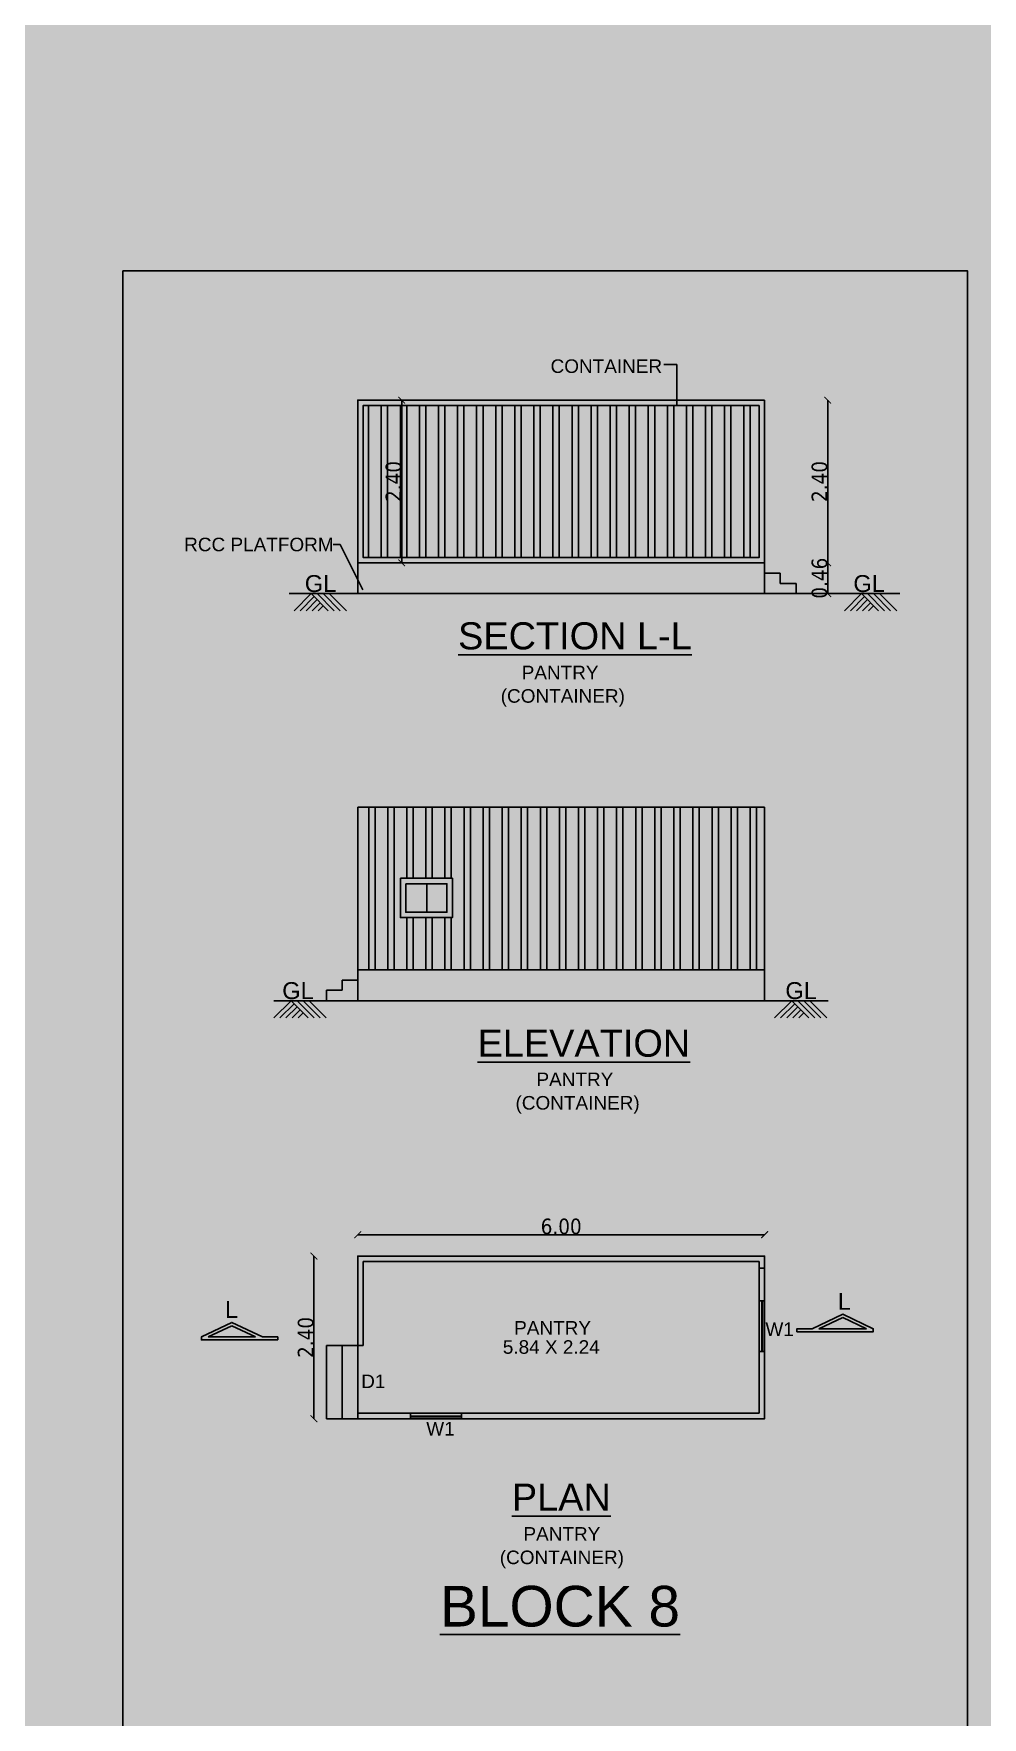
# Model space of a CAD drawing. Header units: metres. Extents: x 0 to 11269, y -5244 to -4054.
# Drawn here: x 10311.28 to 10325.27, y -4855.74 to -4830.89 of the extents above; entities that cross this region are included whole.
import ezdxf

# ---------------------------------------------------------------- set-up
doc = ezdxf.new("R2010")
doc.units = ezdxf.units.M
doc.header["$MEASUREMENT"] = 0
doc.header["$PDMODE"] = 2
doc.linetypes.add('HIDDEN', pattern=[0.375, 0.25, -0.125])
for name, color, linetype in [('2CON', 5, 'Continuous'), ('3CON', 3, 'Continuous'), ('BLK_7_PLINTH_HEIGHT', 7, 'Continuous'), ('BOUNDARY', 6, 'Continuous'), ('DIM', 3, 'Continuous'), ('G', 5, 'Continuous'), ('REIN', 3, 'Continuous'), ('TEX', 2, 'Continuous')]:
    doc.layers.add(name, color=color, linetype=linetype)
doc.styles.get("Standard").update_dxf_attribs({"font": 'arial.ttf'})
doc.styles.add('STYLE1', font='tahoma.ttf', dxfattribs={"height": 0.23})
doc.styles.add('SUBBU3', font='swissl.ttf', dxfattribs={"width": 0.8})
doc.dimstyles.new('300', dxfattribs={"dimscale": 0.1, "dimtxt": 500, "dimasz": 2000, "dimexe": 400, "dimexo": 1500, "dimgap": 0, "dimtad": 1, "dimlfac": 0.001, "dimzin": 0, "dimdsep": 46, "dimtxsty": 'Standard', "dimcen": 800, "dimse1": 1, "dimse2": 1, "dimclrd": 1, "dimclre": 5, "dimclrt": 3, "dimadec": 0, "dimazin": 0, "dimtfac": 1, "dimtix": 1, "dimtofl": 0, "dimtmove": 1, "dimatfit": 3, "dimfxl": 0, "dimtolj": 1, "dimtzin": 0, "dimarcsym": 0})
doc.dimstyles.new('FLOOR PLAN', dxfattribs={"dimtxt": 0.4, "dimasz": 0.1, "dimexe": 0.18, "dimexo": 0.0625, "dimgap": 0, "dimtad": 1, "dimzin": 0, "dimdsep": 46, "dimtxsty": 'Standard', "dimblk": 'ARCHTICK', "dimcen": 0.09, "dimse1": 1, "dimse2": 1, "dimclrd": 254, "dimclrt": 3, "dimadec": 0, "dimazin": 0, "dimtfac": 1, "dimtix": 1, "dimtofl": 0, "dimtmove": 1, "dimatfit": 0, "dimfxl": 0, "dimtolj": 1, "dimtzin": 0, "dimlwd": -1, "dimarcsym": 0})
doc.dimstyles.new('GG', dxfattribs={"dimscale": 0.1, "dimtxt": 2000, "dimasz": 2000, "dimexe": 400, "dimexo": 1500, "dimgap": 0.08, "dimtad": 1, "dimlfac": 0.001, "dimzin": 0, "dimdsep": 46, "dimtxsty": 'Standard', "dimcen": 800, "dimse1": 1, "dimse2": 1, "dimclrd": 1, "dimclre": 5, "dimclrt": 3, "dimadec": 0, "dimazin": 0, "dimtfac": 1, "dimtix": 1, "dimtofl": 0, "dimtmove": 0, "dimatfit": 3, "dimfxl": 0, "dimtolj": 1, "dimtzin": 0, "dimarcsym": 0})
doc.dimstyles.new('STY', dxfattribs={"dimscale": 0.9, "dimtxt": 0.23, "dimasz": 0.18, "dimexe": 0.15, "dimexo": 0.6, "dimgap": 0.1, "dimtad": 1, "dimtih": 1, "dimtoh": 1, "dimzin": 0, "dimdsep": 46, "dimtxsty": 'Standard', "dimblk": 'ARCHTICK', "dimcen": 0.09375, "dimdle": 0.1, "dimse1": 1, "dimse2": 1, "dimclrd": 256, "dimclrt": 256, "dimadec": 0, "dimazin": 0, "dimtfac": 1, "dimtix": 1, "dimtmove": 1, "dimatfit": 0, "dimfxl": 0, "dimtolj": 1, "dimtzin": 0, "dimlwd": -1, "dimarcsym": 0})

# ---------------------------------------------------------------- blocks, each defined once
blk = doc.blocks.new('_ArchTick')
at = {"color": 0, "lineweight": 0, "const_width": 0.15}
blk.add_lwpolyline([(-0.5, -0.5), (0.5, 0.5)], dxfattribs=at)
blk = doc.blocks.new('*D151')
at = {"layer": 'DEFPOINTS', "color": 0, "linetype": 'ByBlock', "ltscale": 100}
for p in [(10315.718, -4848.93), (10315.409, -4851.33), (10315.718, -4851.33)]:
    blk.add_point(p, dxfattribs=at)
at = {"layer": 'DIM', "color": 254, "linetype": 'HIDDEN', "ltscale": 100}
blk.add_line((10315.409, -4848.93), (10315.409, -4851.33), dxfattribs=at)
at = {"layer": 'DIM', "color": 254, "linetype": 'ByBlock', "ltscale": 100, "xscale": 0.1, "yscale": 0.1, "zscale": 0.1}
for p, rotation in [((10315.409, -4848.93), 90), ((10315.409, -4851.33), 270)]:
    blk.add_blockref('_ArchTick', p, dxfattribs=dict(at, rotation=rotation))
at = {"layer": 'DIM', "color": 3, "linetype": 'ByBlock', "ltscale": 100, "insert": (10315.289, -4850.13), "char_height": 0.23, "attachment_point": 5, "rotation": 90, "style": 'STYLE1'}
blk.add_mtext('\\A1;2.40', dxfattribs=at)
blk = doc.blocks.new('*D152')
at = {"layer": 'DEFPOINTS', "color": 0, "linetype": 'ByBlock', "ltscale": 100}
for p in [(10316.056, -4848.614), (10316.056, -4848.93), (10322.056, -4848.93)]:
    blk.add_point(p, dxfattribs=at)
at = {"layer": 'DIM', "color": 254, "linetype": 'HIDDEN', "ltscale": 100}
blk.add_line((10322.056, -4848.614), (10316.056, -4848.614), dxfattribs=at)
at = {"layer": 'DIM', "color": 254, "linetype": 'ByBlock', "ltscale": 100, "xscale": 0.1, "yscale": 0.1, "zscale": 0.1, "rotation": 180}
blk.add_blockref('_ArchTick', (10316.056, -4848.614), dxfattribs=at)
at = {"layer": 'DIM', "color": 254, "linetype": 'ByBlock', "ltscale": 100, "xscale": 0.1, "yscale": 0.1, "zscale": 0.1}
blk.add_blockref('_ArchTick', (10322.056, -4848.614), dxfattribs=at)
at = {"layer": 'DIM', "color": 3, "linetype": 'ByBlock', "ltscale": 100, "insert": (10319.056, -4848.494), "char_height": 0.23, "attachment_point": 5, "style": 'STYLE1'}
blk.add_mtext('\\A1;6.00', dxfattribs=at)
blk = doc.blocks.new('*D153')
at = {"layer": 'DEFPOINTS', "color": 0, "linetype": 'ByBlock', "ltscale": 100}
for p in [(10320.844, -4838.701), (10322.986, -4838.701), (10320.844, -4839.156)]:
    blk.add_point(p, dxfattribs=at)
at = {"layer": 'DIM', "color": 254, "linetype": 'HIDDEN', "ltscale": 100}
blk.add_line((10322.986, -4839.156), (10322.986, -4838.701), dxfattribs=at)
at = {"layer": 'DIM', "color": 254, "linetype": 'ByBlock', "ltscale": 100, "xscale": 0.1, "yscale": 0.1, "zscale": 0.1}
for p, rotation in [((10322.986, -4838.701), 90), ((10322.986, -4839.156), 270)]:
    blk.add_blockref('_ArchTick', p, dxfattribs=dict(at, rotation=rotation))
at = {"layer": 'DIM', "color": 3, "linetype": 'ByBlock', "ltscale": 100, "insert": (10322.866, -4838.928), "char_height": 0.23, "attachment_point": 5, "rotation": 90, "style": 'STYLE1'}
blk.add_mtext('\\A1;0.46', dxfattribs=at)
blk = doc.blocks.new('*D154')
at = {"layer": 'DEFPOINTS', "color": 0, "linetype": 'ByBlock', "ltscale": 100}
for p in [(10321.641, -4836.301), (10322.986, -4836.301), (10320.844, -4838.701)]:
    blk.add_point(p, dxfattribs=at)
at = {"layer": 'DIM', "color": 254, "linetype": 'HIDDEN', "ltscale": 100}
blk.add_line((10322.986, -4838.701), (10322.986, -4836.301), dxfattribs=at)
at = {"layer": 'DIM', "color": 254, "linetype": 'ByBlock', "ltscale": 100, "xscale": 0.1, "yscale": 0.1, "zscale": 0.1}
for p, rotation in [((10322.986, -4836.301), 90), ((10322.986, -4838.701), 270)]:
    blk.add_blockref('_ArchTick', p, dxfattribs=dict(at, rotation=rotation))
at = {"layer": 'DIM', "color": 3, "linetype": 'ByBlock', "ltscale": 100, "insert": (10322.866, -4837.501), "char_height": 0.23, "attachment_point": 5, "rotation": 90, "style": 'STYLE1'}
blk.add_mtext('\\A1;2.40', dxfattribs=at)
blk = doc.blocks.new('*D155')
at = {"layer": 'DEFPOINTS', "color": 0, "linetype": 'ByBlock', "ltscale": 100}
for p in [(10316.575, -4836.301), (10316.575, -4838.701), (10316.704, -4838.701)]:
    blk.add_point(p, dxfattribs=at)
at = {"layer": 'DIM', "color": 254, "linetype": 'HIDDEN', "ltscale": 100}
blk.add_line((10316.704, -4836.301), (10316.704, -4838.701), dxfattribs=at)
at = {"layer": 'DIM', "color": 254, "linetype": 'ByBlock', "ltscale": 100, "xscale": 0.1, "yscale": 0.1, "zscale": 0.1}
for p, rotation in [((10316.704, -4836.301), 90), ((10316.704, -4838.701), 270)]:
    blk.add_blockref('_ArchTick', p, dxfattribs=dict(at, rotation=rotation))
at = {"layer": 'DIM', "color": 3, "linetype": 'ByBlock', "ltscale": 100, "insert": (10316.584, -4837.501), "char_height": 0.23, "attachment_point": 5, "rotation": 90, "style": 'STYLE1'}
blk.add_mtext('\\A1;2.40', dxfattribs=at)
blk = doc.blocks.new('*D194')
at = {"layer": 'BLK_7_PLINTH_HEIGHT'}
for p, q in [((10337.138, -4839.768), (10337.138, -4839.606)), ((10337.138, -4839.768), (10337.138, -4839.798)), ((10337.138, -4840.218), (10337.138, -4840.189)), ((10337.138, -4840.218), (10337.138, -4840.38))]:
    blk.add_line(p, q, dxfattribs=at)
at = {"layer": 'DEFPOINTS', "color": 0, "linetype": 'ByBlock'}
for p in [(0, -4839.768), (10337.138, -4839.768), (10337.649, -4840.218)]:
    blk.add_point(p, dxfattribs=at)
at = {"layer": 'BLK_7_PLINTH_HEIGHT', "linetype": 'ByBlock', "xscale": 0.162, "yscale": 0.162, "zscale": 0.162}
for p, rotation in [((10337.138, -4839.768), 270), ((10337.138, -4840.218), 90)]:
    blk.add_blockref('_ArchTick', p, dxfattribs=dict(at, rotation=rotation))
at = {"layer": 'BLK_7_PLINTH_HEIGHT', "linetype": 'ByBlock', "insert": (10337.138, -4839.993), "char_height": 0.207, "attachment_point": 5}
blk.add_mtext('\\A1;0.45', dxfattribs=at)

msp = doc.modelspace()

# ---------------------------------------------------------------- hatches: boundary and pattern name
at = {"layer": 'DIM', "linetype": 'ByBlock', "ltscale": 100}
h = msp.add_hatch(dxfattribs=at)
h.set_pattern_fill('ANSI32', color=8, scale=0.75, angle=45)
h.set_pattern_definition([(90, (3858.62176, 284.32986), (-0.28125, 1e-16), []), (90, (3858.7155, 284.4236), (-0.28125, 1e-16), [])])
h.paths.add_polyline_path([(10321.9761, -4838.6207), (10321.9761, -4836.3807), (10316.1361, -4836.3807), (10316.1361, -4838.6207)])
h.paths.add_polyline_path([(10316.81926, -4837.86714), (10316.81926, -4837.13829), (10316.32242, -4837.13829), (10316.32242, -4837.86714)], flags=24)
h = msp.add_hatch(dxfattribs=at)
h.set_pattern_fill('ANSI32', color=8, scale=0.75, angle=45)
h.set_pattern_definition([(90, (3780.81092, 396.9009), (-0.28125, 1e-16), []), (90, (3780.90467, 396.99465), (-0.28125, 1e-16), [])])
h.paths.add_polyline_path([(10316.0561, -4842.30674), (10316.0561, -4844.70674), (10322.0561, -4844.70674), (10322.0561, -4842.30674)])
h.paths.add_polyline_path([(10317.45225, -4843.93603), (10316.68428, -4843.93603), (10316.68428, -4843.35553), (10317.45225, -4843.35553)], flags=16)
h.paths.add_polyline_path([(10317.37225, -4843.85603), (10316.76428, -4843.85603), (10316.76428, -4843.43553), (10317.37225, -4843.43553)], flags=0)

# ---------------------------------------------------------------- linework, layer by layer
at = {"linetype": 'ByBlock'}
msp.add_lwpolyline([(10312.59114, -4834.39308), (10325.0451, -4834.39308), (10325.0451, -4856.16293), (10312.59114, -4856.16293)], close=True, dxfattribs=at)
at = {"layer": '2CON'}
for p, q in [((10315.11677, -4839.40772), (10315.36878, -4839.1557)), ((10315.20587, -4839.40772), (10315.41333, -4839.20025)), ((10315.29497, -4839.40772), (10315.45788, -4839.2448)), ((10315.6208, -4839.40772), (10315.36878, -4839.1557)), ((10315.38407, -4839.40772), (10315.50243, -4839.28935)), ((10315.7099, -4839.40772), (10315.45788, -4839.1557)), ((10315.799, -4839.40772), (10315.54698, -4839.1557)), ((10315.8881, -4839.40772), (10315.63608, -4839.1557)), ((10323.23207, -4839.40772), (10323.48408, -4839.1557)), ((10323.32117, -4839.40772), (10323.52863, -4839.20025)), ((10323.41027, -4839.40772), (10323.57318, -4839.2448)), ((10323.73609, -4839.40772), (10323.48408, -4839.1557)), ((10323.49937, -4839.40772), (10323.61773, -4839.28935)), ((10323.82519, -4839.40772), (10323.57318, -4839.1557)), ((10323.91429, -4839.40772), (10323.66228, -4839.1557)), ((10324.00339, -4839.40772), (10323.75138, -4839.1557)), ((10315.47317, -4839.40772), (10315.54698, -4839.3339)), ((10323.58847, -4839.40772), (10323.66228, -4839.3339)), ((10314.82007, -4845.41375), (10315.07208, -4845.16174)), ((10314.90917, -4845.41375), (10315.11663, -4845.20629)), ((10314.99827, -4845.41375), (10315.16118, -4845.25084)), ((10315.32409, -4845.41375), (10315.07208, -4845.16174)), ((10315.41319, -4845.41375), (10315.16118, -4845.16174)), ((10315.50229, -4845.41375), (10315.25028, -4845.16174)), ((10315.59139, -4845.41375), (10315.33938, -4845.16174)), ((10322.20319, -4845.41375), (10322.4552, -4845.16174)), ((10322.29229, -4845.41375), (10322.49975, -4845.20629)), ((10322.38139, -4845.41375), (10322.5443, -4845.25084)), ((10322.70721, -4845.41375), (10322.4552, -4845.16174)), ((10322.79631, -4845.41375), (10322.5443, -4845.16174)), ((10322.88541, -4845.41375), (10322.6334, -4845.16174)), ((10322.97451, -4845.41375), (10322.7225, -4845.16174)), ((10315.08737, -4845.41375), (10315.20573, -4845.29539)), ((10315.17647, -4845.41375), (10315.25028, -4845.33994)), ((10322.47049, -4845.41375), (10322.58885, -4845.29539)), ((10322.55959, -4845.41375), (10322.6334, -4845.33994))]:
    msp.add_line(p, q, dxfattribs=at)
at = {"layer": 'DIM', "color": 4, "linetype": 'ByBlock', "ltscale": 100}
for p, q in [((10322.0561, -4836.3007), (10316.0561, -4836.3007)), ((10316.0561, -4839.1557), (10316.0561, -4836.3007)), ((10322.0561, -4839.1557), (10322.0561, -4836.3007)), ((10316.0561, -4839.1557), (10316.0561, -4838.7007)), ((10322.0561, -4838.7007), (10316.0561, -4838.7007)), ((10322.0561, -4839.1557), (10322.0561, -4838.7007)), ((10322.0561, -4838.7007), (10322.0561, -4839.0032)), ((10322.0561, -4838.85195), (10322.2861, -4838.85195)), ((10322.2861, -4838.85195), (10322.2861, -4839.00445)), ((10322.2861, -4839.00445), (10322.5191, -4839.00445)), ((10322.5191, -4839.00445), (10322.5191, -4839.1557)), ((10324.04905, -4839.1557), (10315.04664, -4839.1557)), ((10322.0561, -4842.30674), (10316.0561, -4842.30674)), ((10316.0561, -4845.16174), (10316.0561, -4842.30674)), ((10322.0561, -4845.16174), (10322.0561, -4842.30674)), ((10316.0561, -4845.16174), (10316.0561, -4844.70674)), ((10322.0561, -4844.70674), (10316.0561, -4844.70674)), ((10316.0561, -4844.70674), (10316.0561, -4844.85674)), ((10322.0561, -4845.16174), (10322.0561, -4844.70674)), ((10315.8261, -4845.00674), (10315.5961, -4845.00674)), ((10315.5961, -4845.00674), (10315.5961, -4845.16174)), ((10316.0561, -4844.85674), (10315.8261, -4844.85674)), ((10315.8261, -4844.85674), (10315.8261, -4845.00674)), ((10322.99515, -4845.16174), (10314.81698, -4845.16174)), ((10316.1361, -4850.24983), (10316.1361, -4849.00983)), ((10316.1361, -4849.00983), (10321.9761, -4849.00983)), ((10321.9761, -4849.00983), (10321.9761, -4849.11025)), ((10322.0561, -4849.58974), (10321.9761, -4849.58974)), ((10315.5961, -4850.24983), (10315.5961, -4851.32983)), ((10316.0561, -4850.24983), (10315.5961, -4850.24983)), ((10315.8261, -4850.24983), (10315.8261, -4851.32983)), ((10316.1361, -4850.24983), (10316.0561, -4850.24983)), ((10316.0561, -4850.24983), (10316.0561, -4851.32983)), ((10322.0561, -4850.33974), (10321.9761, -4850.33974)), ((10316.1361, -4851.24983), (10316.0561, -4851.24983)), ((10321.9761, -4851.24983), (10316.1361, -4851.24983)), ((10316.83502, -4851.24983), (10316.83502, -4851.32983)), ((10317.58502, -4851.24983), (10317.58502, -4851.32983)), ((10316.0561, -4851.32983), (10315.5961, -4851.32983))]:
    msp.add_line(p, q, dxfattribs=at)
at = {"layer": 'DIM', "color": 4, "linetype": 'Continuous', "ltscale": 100}
for p, q in [((10316.68428, -4843.35553), (10317.45225, -4843.35553)), ((10317.07478, -4843.43553), (10317.07478, -4843.85603)), ((10316.68428, -4843.93603), (10317.45225, -4843.93603)), ((10321.9761, -4849.11025), (10322.0561, -4849.11025)), ((10321.9761, -4849.11025), (10322.0561, -4849.11025))]:
    msp.add_line(p, q, dxfattribs=at)
at = {"layer": 'DIM', "color": 4, "linetype": 'ByBlock', "ltscale": 100}
for points in [[(10322.0561, -4836.3007), (10316.0561, -4836.3007), (10316.0561, -4838.7007), (10322.0561, -4838.7007)], [(10321.9761, -4836.3807), (10316.1361, -4836.3807), (10316.1361, -4838.6207), (10321.9761, -4838.6207)], [(10322.0161, -4849.58974), (10322.02502, -4849.58974), (10322.02502, -4850.33974), (10322.0161, -4850.33974)], [(10316.83502, -4851.28983), (10317.58502, -4851.28983), (10317.58502, -4851.29974), (10316.83502, -4851.29974)]]:
    msp.add_lwpolyline(points, close=True, dxfattribs=at)
at = {"layer": 'DIM', "color": 4, "linetype": 'Continuous', "ltscale": 100}
for points in [[(10316.68428, -4843.35553), (10317.45225, -4843.35553), (10317.45225, -4843.93603), (10316.68428, -4843.93603)], [(10316.76428, -4843.43553), (10317.37225, -4843.43553), (10317.37225, -4843.85603), (10316.76428, -4843.85603)]]:
    msp.add_lwpolyline(points, close=True, dxfattribs=at)
at = {"layer": 'DIM', "color": 4, "linetype": 'ByBlock', "ltscale": 100}
for points in [[(10316.0561, -4850.24983), (10316.0561, -4848.92983), (10322.0561, -4848.92983), (10322.0561, -4849.11025)], [(10322.0561, -4849.11025), (10322.0561, -4848.92983), (10316.0561, -4848.92983), (10316.0561, -4850.24983)], [(10319.48102, -4851.32983), (10322.0561, -4851.32983), (10322.0561, -4849.11025)], [(10321.9761, -4849.11025), (10321.9761, -4851.24983)], [(10322.0561, -4851.32983), (10316.0561, -4851.32983), (10316.0561, -4851.24983)], [(10316.0561, -4851.24983), (10316.0561, -4851.32983), (10322.0561, -4851.32983)]]:
    msp.add_lwpolyline(points, dxfattribs=at)
at = {"layer": 'DIM', "color": 4, "linetype": 'Continuous', "ltscale": 100}
for points in [[(10316.0561, -4850.24983), (10316.0561, -4848.92983), (10322.0561, -4848.92983), (10322.0561, -4851.32983), (10319.48102, -4851.32983)], [(10316.0561, -4850.24983), (10316.0561, -4848.92983), (10322.0561, -4848.92983), (10322.0561, -4851.32983), (10319.48102, -4851.32983)], [(10322.0561, -4851.32983), (10316.0561, -4851.32983), (10316.0561, -4851.24983)]]:
    msp.add_lwpolyline(points, dxfattribs=at)
at = {"layer": 'G'}
for p, q in [((10313.85126, -4850.12335), (10314.20104, -4849.95721)), ((10314.20104, -4849.95721), (10314.55083, -4850.12335)), ((10323.20681, -4849.83645), (10322.85703, -4850.00259)), ((10323.55659, -4850.00259), (10322.85703, -4850.00259)), ((10323.55659, -4850.00259), (10323.20681, -4849.83645)), ((10313.85126, -4850.12335), (10314.55083, -4850.12335))]:
    msp.add_line(p, q, dxfattribs=at)
at = {"layer": 'REIN'}
for points in [[(10314.87604, -4850.16648), (10314.87604, -4850.12335), (10314.65104, -4850.12335), (10314.20104, -4849.9096), (10313.75104, -4850.12335), (10313.75104, -4850.16648), (10314.87604, -4850.16648)], [(10322.53181, -4850.04572), (10322.53181, -4850.00259), (10322.75681, -4850.00259), (10323.20681, -4849.78884), (10323.65681, -4850.00259), (10323.65681, -4850.04572), (10322.53181, -4850.04572)]]:
    msp.add_lwpolyline(points, close=True, dxfattribs=at)

# ---------------------------------------------------------------- texts
at = {"color": 2}
for p in [(10315.27487, -4839.13231), (10323.36407, -4839.13231), (10314.94218, -4845.13835), (10322.36129, -4845.13835)]:
    msp.add_text('GL', height=0.25, dxfattribs=at).set_placement(p)
at = {"layer": '3CON'}
for s, p in [('CONTAINER', (10318.89956, -4835.89958)), ('RCC PLATFORM', (10313.49668, -4838.53077)), ('PANTRY', (10318.4735, -4840.41941)), ('(CONTAINER)', (10318.16451, -4840.76541)), ('PANTRY', (10318.69139, -4846.42239)), ('(CONTAINER)', (10318.3824, -4846.76839)), ('PANTRY', (10318.3624, -4850.08851)), ('W1', (10322.06752, -4850.10874)), ('5.84 X 2.24', (10318.1954, -4850.37124)), ('D1', (10316.10702, -4850.87774)), ('W1', (10317.06652, -4851.57724))]:
    msp.add_text(s, height=0.2, dxfattribs=at).set_placement(p)
at = {"layer": '3CON', "linetype": 'ByBlock', "insert": (10319.06624, -4852.92895), "char_height": 0.2, "width": 1.8406719, "attachment_point": 2, "line_spacing_factor": 1.038}
msp.add_mtext('PANTRY (CONTAINER)', dxfattribs=at)
at = {"layer": 'TEX', "style": 'SUBBU3'}
for s, height, p in [('%%USECTION L-L', 0.4, (10317.53536, -4839.97841)), ('%%UELEVATION', 0.4, (10317.82251, -4845.98883)), ('%%UPLAN', 0.4, (10318.32872, -4852.68655)), ('%%UBLOCK 8', 0.6, (10317.26811, -4854.39544))]:
    msp.add_text(s, height=height, dxfattribs=at).set_placement(p)
at = {"layer": 'TEX', "color": 11, "style": 'SUBBU3'}
for p in [(10323.13356, -4849.72249), (10314.09829, -4849.84326)]:
    msp.add_text('L', height=0.25, dxfattribs=at).set_placement(p)

# ---------------------------------------------------------------- dimensions: what is measured, and where the dimension line sits
at = {"layer": 'BLK_7_PLINTH_HEIGHT', "linetype": 'ByBlock'}
dim = msp.add_linear_dim(base=(10337.1376, -4839.76823), p1=(10337.64868, -4840.21823), p2=(0, -4839.76823), angle=90, dimstyle='STY', dxfattribs=at)
dim.commit()
dim.dimension.update_dxf_attribs({"geometry": '*D194', "text_midpoint": (10337.1376, -4839.99323)})
at = {"layer": 'DIM', "color": 4, "linetype": 'ByBlock', "ltscale": 100}
for base, p1, p2, angle, picture, middle in [((10316.7036, -4838.7007), (10316.5751, -4836.3007), (10316.5751, -4838.7007), 90, '*D155', (10316.58382, -4837.5007)), ((10322.98619, -4836.3007), (10320.84413, -4838.7007), (10321.6411, -4836.3007), 90, '*D154', (10322.86641, -4837.5007)), ((10316.0561, -4848.61364), (10322.0561, -4848.92983), (10316.0561, -4848.92983), 180, '*D152', (10319.0561, -4848.49392)), ((10315.40852, -4851.32983), (10315.7176, -4848.92983), (10315.7176, -4851.32983), 90, '*D151', (10315.28873, -4850.12983))]:
    dim = msp.add_linear_dim(base=base, p1=p1, p2=p2, angle=angle, dimstyle='FLOOR PLAN', override={"dimtxsty": 'STYLE1'}, dxfattribs=at)
    dim.commit()
    dim.dimension.update_dxf_attribs({"geometry": picture, "text_midpoint": middle})
dim = msp.add_linear_dim(base=(10322.9861938531, -4838.7007042566), p1=(10320.8441260301, -4839.1557042566), p2=(10320.8441260301, -4838.7007042566), angle=90, dimstyle='FLOOR PLAN', override={"dimtxsty": 'STYLE1'}, dxfattribs=at)
dim.commit()
dim.dimension.update_dxf_attribs({"geometry": '*D153', "text_midpoint": (10322.986193853, -4838.9282042566), "dimtype": 160})

# ---------------------------------------------------------------- leaders
at = {"layer": 'BOUNDARY', "color": 4, "ltscale": 30}
for points in [[(10338.74018, -4839.93679), (10338.74018, -4840.61783), (10338.52945, -4840.61783)], [(10339.08518, -4840.01079), (10339.08518, -4841.00613), (10338.80052, -4841.00613)]]:
    msp.add_leader(points, dimstyle='GG', override={"dimgap": 0.04, "dimtad": 0}, dxfattribs=at)
at = {"layer": 'DIM', "color": 4, "linetype": 'ByBlock', "ltscale": 100}
for points in [[(10320.75908, -4836.3807), (10320.75908, -4835.77398), (10320.572, -4835.77398)], [(10339.76523, -4836.15884), (10339.48107, -4835.41852), (10339.24103, -4835.41852)], [(10306.7063, -4842.54055), (10306.7063, -4841.6871), (10306.61465, -4841.6871)], [(10263.61684, -4844.19499), (10263.76752, -4843.77778), (10263.95317, -4843.77778)], [(10316.131, -4839.09837), (10315.79761, -4838.4313), (10315.6927, -4838.4313)], [(10294.61943, -4846.65347), (10294.61943, -4845.40971), (10294.80965, -4845.40971)], [(10346.28946, -4848.16619), (10346.28946, -4847.31274), (10346.06682, -4847.31274)], [(10446.07479, -4836.15356), (10445.7272, -4835.6999), (10445.7272, -4835.54835)], [(10190.10033, -4842.75475), (10190.63221, -4842.02887), (10190.8912, -4842.02887)], [(10411.64429, -4855.73493), (10411.32479, -4855.09543), (10411.58379, -4855.09543)], [(10190.79033, -4842.9229), (10191.12914, -4842.49859), (10191.2403, -4842.49859)], [(10182.8986, -4841.86674), (10183.35226, -4841.51916), (10183.50381, -4841.51916)], [(10264.78864, -4847.24193), (10265.27058, -4847.164), (10265.27058, -4846.918)], [(10446.01166, -4818.95853), (10445.12518, -4818.95853), (10445.12518, -4818.71253)], [(10427.37057, -4828.9002), (10426.99834, -4828.9002), (10426.99834, -4828.6542)], [(10229.16064, -4834.07491), (10229.97564, -4834.07491), (10229.97564, -4833.64641)], [(10398.31303, -4837.12847), (10397.39303, -4837.12847)], [(10117.54979, -4841.8005), (10118.46979, -4841.8005)], [(10399.97803, -4843.90547), (10398.75803, -4843.90547)], [(10427.35107, -4846.85279), (10426.97884, -4846.85279), (10426.97884, -4846.60679)], [(10213.10059, -4847.28963), (10213.76159, -4847.28963), (10213.76159, -4847.08313)], [(10462.44716, -4859.6373), (10461.63216, -4859.6373), (10461.63216, -4859.2088)], [(10427.26757, -4864.41804), (10426.89534, -4864.41804), (10426.89534, -4864.17204)], [(10446.35648, -4874.90496), (10445.69548, -4874.90496), (10445.69548, -4874.69846)]]:
    msp.add_leader(points, dimstyle='300', override={"dimgap": 0.04, "dimtad": 0, "dimfxl": 0.1875}, dxfattribs=at)
at = {"layer": 'DIM', "color": 7, "linetype": 'ByBlock', "ltscale": 100}
for points in [[(10211.46091, -4840.68346), (10211.94671, -4840.68346), (10211.94671, -4840.21986)], [(10408.24223, -4859.06645), (10407.54303, -4859.06645)], [(10412.47567, -4864.57092), (10411.47918, -4864.57092)]]:
    msp.add_leader(points, dimstyle='300', override={"dimgap": 0.04, "dimtad": 0, "dimfxl": 0.1875}, dxfattribs=at)

doc.saveas('drawing.dxf')
